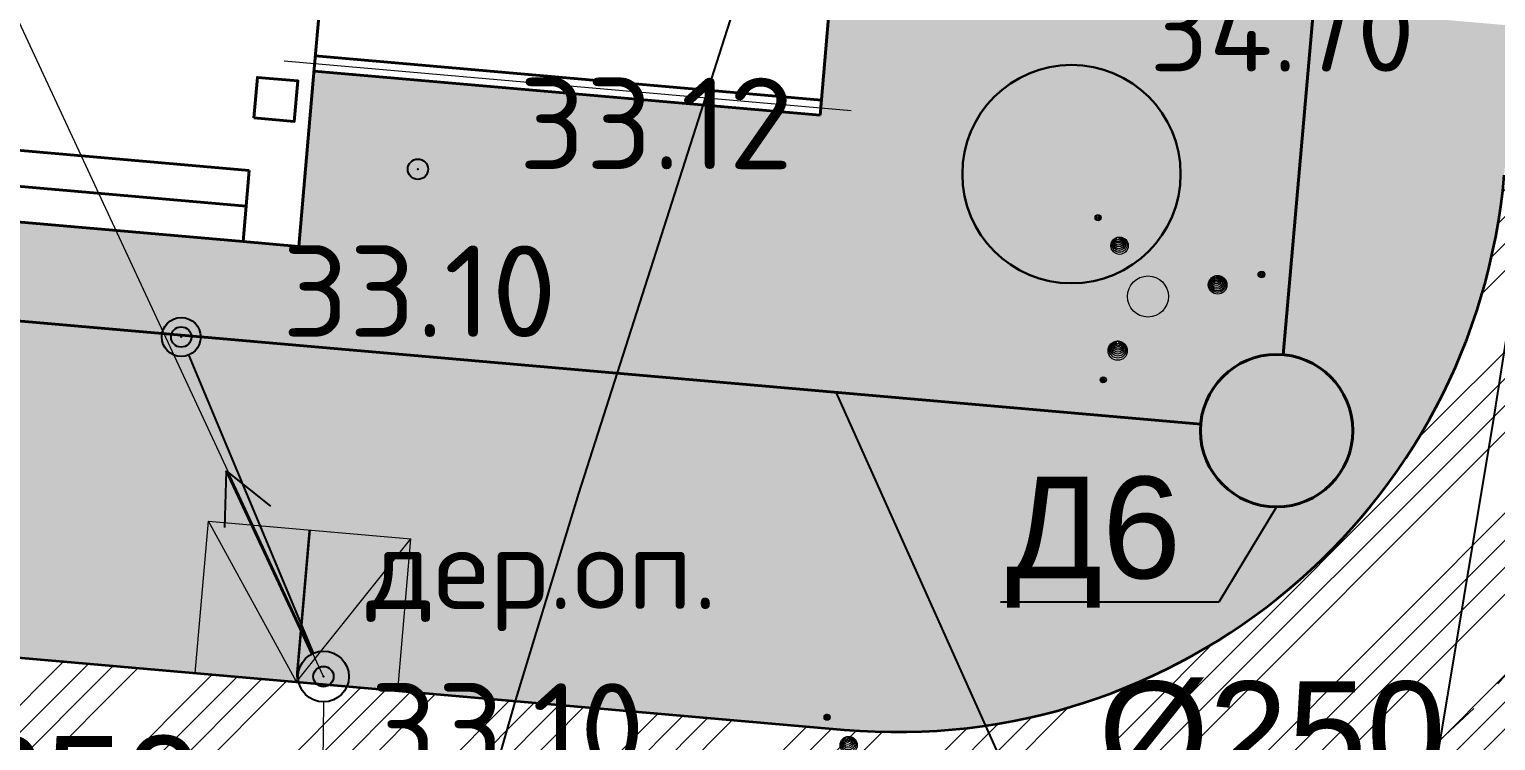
# Model space of a CAD drawing. Extents: x 8328 to 1441992, y -7354 to 642460.
# Drawn here: x 1441907.98 to 1441922.42, y 642240.84 to 642247.84 of the extents above; entities that cross this region are included whole.
import ezdxf
from ezdxf import colors
from ezdxf.entities.mleader import LeaderData, LeaderLine
from ezdxf.math import Vec2, Vec3

# ---------------------------------------------------------------- set-up
doc = ezdxf.new("R2010")
doc.units = 0
doc.header["$MEASUREMENT"] = 0
doc.header["$PDMODE"] = 32
doc.header["$PDSIZE"] = 0.2
doc.linetypes.add('CENTER', pattern=[20, 15, -1.7, 1.6, -1.7])
doc.linetypes.add('CONTI', pattern=[0])
for name, color, linetype, lineweight in [('01 - здание', 1, 'Continuous', 40), ('01-Контур', 1, 'Continuous', 40), ('02-Проезд', 5, 'Continuous', 35), ('10-Газон', 80, 'Continuous', 35), ('11-Штрих-тротуар', 40, 'Continuous', 15), ('19-дренаж', 6, 'Continuous', 40), ('19-канальяК2', 54, 'Continuous', 40), ('19-скважины', 7, 'Continuous', 30)]:
    doc.layers.add(name, color=color, linetype=linetype, lineweight=lineweight)
for name, color, linetype in [('GOR_BDEFAULT', 212, 'CONTI'), ('PI_OTD', 172, 'CONTI'), ('PI_STDEFAULT', 6, 'CONTI')]:
    doc.layers.add(name, color=color, linetype=linetype)
doc.styles.add('2_0-Ариел', font='arial.ttf', dxfattribs={"height": 2})
doc.styles.get("Standard").update_dxf_attribs({"font": 'txt.shx'})
doc.linetypes.add('Дренаж-Д', pattern='A,20,-4,["Д",Standard,S=2,R=0,X=-2,Y=-1],-2.299999999999999', length=26.3)
doc.linetypes.add('Связь', pattern='A,4,-1,2,[133,ltypeshp.shx,S=0.125,R=0,X=-0.125,Y=0],2,-1', length=10)

# ---------------------------------------------------------------- blocks, each defined once
blk = doc.blocks.new('Прокуратура_v1')
at = {"layer": '01 - здание', "ltscale": 100}
for p, q in [((-6.760000000009313, -53.56999999983236), (-6.760000000009313, -52.17999999970198)), ((-1.760000000009313, -52.17999999970198), (-1.760000000009313, -53.47999999974854)), ((-6.760000000009313, -53.32999999960884), (-1.760000000009313, -53.32999999960884)), ((-6.760000000009313, -53.47999999974854), (-1.760000000009313, -53.47999999974854)), ((-6.760000000009313, -53.56999999983236), (-6.760000000009313, -55.20999999972992)), ((-13.20999885979108, -54.50999999977648), (-7.310000000055879, -54.50999999977648)), ((-7.310000000055879, -54.50999999977648), (-7.310000000055879, -55.20999999972992)), ((-13.20999885979108, -54.85999999963678), (-7.310000000055879, -54.85999999963678)), ((-13.20999885979108, -55.20999999972992), (-7.310000000055879, -55.20999999972992)), ((-7.310000000055879, -55.20999999972992), (-6.760000000009313, -55.20999999972992))]:
    blk.add_line(p, q, dxfattribs=at)
at = {"layer": '01 - здание', "lineweight": 15, "ltscale": 100}
blk.add_line((-7.060000000055879, -53.40499999979511), (-1.459999999962747, -53.40499999979511), dxfattribs=at)
at = {"layer": '01 - здание', "ltscale": 100}
blk.add_lwpolyline([(-7.310000000055879, -53.98999999975785), (-7.310000000055879, -53.58999999985099), (-6.90999999991618, -53.58999999985099), (-6.90999999991618, -53.98999999975785), (-7.310000000055879, -53.98999999975785)], dxfattribs=at)
blk = doc.blocks.new('_None')
blk = doc.blocks.new('A$C53CB0419')
at = {"lineweight": 9}
for centre, radius in [((-0.4913729999989301, 0.7742269999998826), 0.029966), ((-0.4923319999998057, 0.7794990000002145), 0.024754), ((-0.4947290000000067, 0.784295999999813), 0.019393), ((-0.4971260000002076, 0.7886090000010882), 0.014478), ((-0.5000019999988581, 0.7943599999998697), 0.008068), ((-0.2793700000001991, 0.4999769999994897), 0.085232), ((-0.2813790000000154, 0.5099050000007992), 0.075138), ((-0.2839519999997719, 0.518486999999368), 0.066179), ((-0.2865279999987251, 0.5270689999997558), 0.057219), ((-0.2891020000006392, 0.5356540000011591), 0.048256), ((-0.2908189999998285, 0.5450909999999567), 0.038735), ((-0.2916769999992539, 0.5553920000002109), 0.028774), ((-0.2933929999999236, 0.5622550000007323), 0.021809), ((-0.2968259999997826, 0.5699800000002142), 0.013361), ((0, 0), 0.201936), ((0.685724000000846, 0.1146810000009282), 0.09179), ((0.6848320000008244, 0.1237959999998566), 0.082873), ((0.6809990000001563, 0.1301839999996446), 0.075587), ((0.6784449999995559, 0.1384880000005069), 0.066901), ((0.6752480000013747, 0.1467950000005658), 0.05801), ((0.6733340000009777, 0.1557360000006156), 0.048927), ((0.6720550000009098, 0.164678000001004), 0.040103), ((0.6707790000000386, 0.1736209999999119), 0.031398), ((0.6695010000003095, 0.1806510000005801), 0.024582), ((0.6669469999997091, 0.1876750000010361), 0.017275), ((0.6637529999989056, 0.193424999999479), 0.010745), ((1.116380999999819, 0.2164630000006582), 0.032863), ((1.121782000000166, 0.2198050000006333), 0.026938), ((1.12629299999935, 0.2252210000006016), 0.019925), ((1.132610000000568, 0.2288289999996778), 0.013858), ((1.135315999999875, 0.2342420000004495), 0.007895), ((-0.2982690000008006, -0.5329120000005787), 0.094941), ((-0.2973910000000615, -0.5220840000001772), 0.084179), ((-0.2954210000007151, -0.5122289999999339), 0.074517), ((-0.2973910000000615, -0.5023769999988872), 0.064526), ((-0.2964059999994788, -0.492523999999321), 0.054821), ((-0.2954210000007151, -0.4826689999990777), 0.0452), ((-0.2944360000001325, -0.4747879999995348), 0.037655), ((-0.2934499999992113, -0.4659200000005513), 0.029377), ((-0.2954210000007151, -0.4590229999994336), 0.022214), ((-0.2993609999994078, -0.4521239999994578), 0.014465), ((-0.4394999999985885, -0.8198649999994813), 0.029599), ((-0.4441559999995662, -0.8249259999993228), 0.022843), ((-0.4482120000011492, -0.8289829999994253), 0.017218), ((-0.4522679999990942, -0.8320249999997031), 0.012175), ((-0.4563230000003387, -0.8350659999996423), 0.007172)]:
    blk.add_circle(centre, radius, dxfattribs=at)
blk = doc.blocks.new('A$C61A74157')
at = {"linetype": 'Continuous'}
for p, q in [((0.223017982829333, 0.1129733567468065), (2.007161845463997, 1.016760210721258)), ((2.007161845463997, 1.016760210721258), (1.448152523058524, 1.013831480056978)), ((2.007161845463997, 1.016760210721258), (1.674099236552137, 0.5677955143983127))]:
    blk.add_line(p, q, dxfattribs=at)

msp = doc.modelspace()

# ---------------------------------------------------------------- hatches: boundary and pattern name
at = {"layer": '10-Газон', "linetype": 'Continuous', "lineweight": 15}
h = msp.add_hatch(dxfattribs=at)
h.set_pattern_fill('CROSS', color=256, scale=2.5, style=0)
h.set_pattern_definition([(0, (0, 0), (0.625, 0.625), [0.3125, -0.9375]), (90, (0.15625, -0.15625), (-0.625, 0.625), [0.3125, -0.9375])])
edge = h.paths.add_edge_path()
edge.add_arc((1441893.814955298, 642336.416228772), 3.499999999808209, 85.01542902805281, 175.0154292211298)
edge.add_line((1441890.328191836, 642336.7203349296), (1441886.270546822, 642290.1969481661))
edge.add_line((1441886.270546822, 642290.1969481661), (1441888.089208138, 642288.0307369553))
edge.add_line((1441888.089208138, 642288.0307369553), (1441884.717974163, 642249.3774734157))
edge.add_line((1441884.717974163, 642249.3774734157), (1441883.79339742, 642238.7766343994))
edge.add_line((1441883.79339742, 642238.7766343994), (1441868.215256256, 642227.5713561988))
edge.add_line((1441868.215256256, 642227.5713561988), (1441887.097888494, 642236.3826636059))
edge.add_line((1441887.097888494, 642236.3826636059), (1441888.204737627, 642249.0733672589))
edge.add_line((1441888.204737627, 642249.0733672589), (1441891.749746548, 642289.7190670616))
edge.add_line((1441891.749746548, 642289.7190670616), (1441889.757310284, 642289.8928420088))
edge.add_line((1441889.757310284, 642289.8928420088), (1441893.81495533, 642336.4162287454))
edge.add_line((1441893.81495533, 642336.4162287454), (1441916.329485089, 642334.4525718663))
edge.add_line((1441916.329485089, 642334.4525718663), (1441894.119061468, 642339.9029922335))
at = {"layer": '11-Штрих-тротуар', "linetype": 'Continuous', "lineweight": 15}
h = msp.add_hatch(dxfattribs=at)
h.set_pattern_fill('ANSI34', color=41, scale=1.5, angle=-6.49e-14, style=0)
h.set_pattern_definition([(44.99999999999993, (0, 0), (-0.7954951288348651, 0.795495128834867), []), (44.99999999999993, (0.2651650425, -3e-16), (-0.7954951288348651, 0.795495128834867), []), (44.99999999999993, (0.5303300865000001, -6e-16), (-0.7954951288348651, 0.795495128834867), []), (44.99999999999993, (0.795495129, -9e-16), (-0.7954951288348651, 0.795495128834867), [])])
edge = h.paths.add_edge_path()
edge.add_arc((1441894.000877291, 642234.7368594429), 5.000004011728355, -2.6747266742110014, 63.071920572278884, ccw=False)
edge.add_arc((1441894.177000815, 642235.8387083015), 4.999999999619183, 265.01542926357536, 344.5120538447398, ccw=False)
edge.add_arc((1441890.249203771, 642219.6964991046), 11.69504719208829, 42.42239386728431, 72.6202091908969, ccw=False)
edge.add_arc((1441894.177000814, 642235.8387083029), 9.50000000123728, 299.6898132805022, 338.1195797135505)
edge.add_arc((1441907.6324739, 642230.4349832851), 5.000000000165367, 87.12740686890652, 158.1195797190973, ccw=False)
edge.add_arc((1441907.732704313, 642232.4324701722), 3.000000000128779, -4.984570734843203, 87.1274068627111, ccw=False)
edge.add_line((1441910.721358711, 642232.1718077537), (1441910.452127241, 642229.0849039303))
edge.add_line((1441910.452127241, 642229.0849039303), (1441925.096580277, 642227.8081912583))
edge.add_line((1441925.096580277, 642227.8081912583), (1441932.065331374, 642307.7091935268))
edge.add_line((1441932.065331374, 642307.7091935268), (1441928.777767258, 642307.9959260507))
edge.add_line((1441928.777767258, 642307.9959260507), (1441917.587881405, 642309.7498055007))
edge.add_line((1441917.587881405, 642309.7498055007), (1441908.621769421, 642310.5318138046))
edge.add_line((1441908.621769421, 642310.5318138046), (1441911.943000134, 642306.02619769))
edge.add_line((1441911.943000134, 642306.02619769), (1441921.606316003, 642305.1833891995))
edge.add_arc((1441921.084991163, 642299.2060804062), 5.99999999987737, -4.984570762002306, 85.01542923578279, ccw=False)
edge.add_line((1441927.062299956, 642298.6847555664), (1441926.567910233, 642293.0162743942))
edge.add_arc((1441923.579255837, 642293.2769368138), 2.99999999978225, 265.01542923780454, 355.0154292444494, ccw=False)
edge.add_line((1441923.318593417, 642290.2882824173), (1441923.248858169, 642290.2943645413))
edge.add_line((1441923.248858169, 642290.2943645413), (1441920.676988968, 642260.8063078271))
edge.add_line((1441920.676988968, 642260.8063078271), (1441920.746724207, 642260.8002257035))
edge.add_arc((1441920.486061786, 642257.8115713054), 3.000000001577856, -4.984570730309997, 85.01542920949959, ccw=False)
edge.add_line((1441923.474716184, 642257.550908887), (1441922.502456727, 642246.4033583357))
edge.add_arc((1441916.525147934, 642246.9246831754), 6.000000000078975, 265.01542926496364, 355.0154292392984, ccw=False)
edge.add_line((1441916.003823096, 642240.9473743818), (1441900.363198429, 642242.3115077048))
edge.add_arc((1441900.884523267, 642248.2888164984), 5.999999999982535, 175.0154292335678, 265.01542926265205, ccw=False)
edge.add_line((1441894.907214473, 642248.8101413387), (1441898.945732868, 642295.1142297836))
edge.add_line((1441898.945732868, 642295.1142297836), (1441894.761627266, 642295.479278178))
edge.add_line((1441894.761627266, 642295.479278178), (1441890.723098318, 642249.1750687268))
edge.add_arc((1441900.884523267, 642248.2888164982), 10.20000000017385, 175.0154292337382, 243.071956913912)
h = msp.add_hatch(dxfattribs=at)
h.set_pattern_fill('HONEY', color=13, scale=2.5, angle=-6.49e-14, style=0)
h.set_pattern_definition([(360, (0, 0), (0.4687500000000004, 0.2706329386826365), [0.3125, -0.625]), (119.9999999999999, (0, 0), (-0.4687499999999996, 0.2706329386826377), [0.3125, -0.625]), (59.99999999999992, (0, 0), (7e-16, 0.5412658773652743), [-0.625, 0.3125])])
edge = h.paths.add_edge_path()
edge.add_line((1441895.251277499, 642252.7550347943), (1441894.907214473, 642248.8101413387))
edge.add_arc((1441900.884523267, 642248.2888164985), 5.999999999887486, 175.0154292346753, 265.0154292647704)
edge.add_line((1441900.363198429, 642242.3115077051), (1441916.003823096, 642240.9473743818))
edge.add_arc((1441916.525147934, 642246.9246831754), 6.00000000007828, 265.0154292649637, 355.0154292392984)
edge.add_line((1441922.502456727, 642246.4033583357), (1441922.630169944, 642247.8676686417))
edge.add_line((1441922.630169944, 642247.8676686417), (1441919.352612303, 642248.1535284276))
edge.add_line((1441919.352612303, 642248.1535284276), (1441917.639117116, 642248.3029748811))
edge.add_line((1441917.639117116, 642248.3029748811), (1441917.624346245, 642248.1336177987))
edge.add_line((1441917.624346245, 642248.1336177987), (1441915.880964514, 642248.2856708765))
edge.add_line((1441915.880964514, 642248.2856708765), (1441915.768010799, 642246.9905873047))
edge.add_line((1441915.768010799, 642246.9905873047), (1441910.786920137, 642247.4250246697))
edge.add_line((1441910.786920137, 642247.4250246697), (1441910.636604809, 642245.7015673008))
edge.add_line((1441910.636604809, 642245.7015673008), (1441904.210998992, 642246.2619914025))
edge.add_arc((1441904.663537963, 642251.4435959685), 5.201328426421777, 174.0386105099813, 265.0086987001906, ccw=False)
edge.add_line((1441899.490337753, 642251.98379684), (1441899.525092742, 642252.382284093))
edge.add_line((1441899.525092742, 642252.382284093), (1441895.251277499, 642252.7550347943))
at = {"layer": '19-скважины', "extrusion": (0, 0, -1)}
msp.add_hatch(color=256, dxfattribs=at).paths.add_polyline_path([(-1441918.737161244, 642246.412696086, -1), (-1441917.748740923, 642246.4126960858, -1)])

# ---------------------------------------------------------------- linework, layer by layer
at = {"color": 8, "linetype": 'Continuous', "lineweight": 9, "elevation": 33.1}
msp.add_lwpolyline([(1441910.879999, 642241.47), (1441873.514771174, 642321.7495934955)], dxfattribs=at)
at = {"color": 7, "linetype": 'Continuous', "elevation": 33.1}
msp.add_lwpolyline([(1441910.783355266, 642241.7005645002), (1441909.554114441, 642244.633183993)], dxfattribs=at)
at = {"color": 7, "linetype": 'Связь', "lineweight": 13, "elevation": 33.1, "flags": 128}
msp.add_lwpolyline([(1441910.879999, 642241.22), (1441910.541189626, 642210.803526344)], dxfattribs=at)
at = {"color": 7, "linetype": 'Continuous'}
msp.add_circle((1441909.48, 642244.81, 33.1), 0.1917207622938433, dxfattribs=at)
at = {"color": 7}
msp.add_circle((1441910.879999, 642241.47, 33.1), 0.25, dxfattribs=at)
at = {"layer": '02-Проезд', "lineweight": 15}
for p, q in [((1441909.618064881, 642241.5043230815), (1441909.74839609, 642242.99865028)), ((1441910.614283013, 642241.4174356085), (1441909.74839609, 642242.9986502798)), ((1441909.74839609, 642242.99865028), (1441911.740832356, 642242.824875334)), ((1441910.614283014, 642241.4174356081), (1441911.740832356, 642242.824875333)), ((1441911.610501146, 642241.3305481358), (1441911.740832356, 642242.8248753343))]:
    msp.add_line(p, q, dxfattribs=at)
at = {"layer": '02-Проезд'}
msp.add_line((1441900.363198429, 642242.3115077048), (1441916.003823096, 642240.9473743816), dxfattribs=at)
msp.add_lwpolyline([(1441910.744614223, 642242.9117628066, 0.025, 0.025, 0), (1441910.65772675, 642241.9155446741, 0.15, 0, 0), (1441910.614283014, 642241.4174356081, 0, 0, 0)], format="xyseb", dxfattribs=at)
msp.add_arc((1441916.525147934, 642246.9246831752), 5.999999999999999, 265.0154292640299, 355.0154292398733, dxfattribs=at)
at = {"layer": '02-Проезд', "linetype": 'CENTER', "lineweight": 15, "ltscale": 0.2}
msp.add_arc((1441916.525147934, 642246.9246831752), 8.099999999999998, 265.0154292640299, 355.0154292398733, dxfattribs=at)
at = {"layer": '19-дренаж', "linetype": 'Дренаж-Д', "ltscale": 0.4}
for p, q in [((1441920.327284029, 642244.6355370865), (1441923.933114157, 642285.9785895752)), ((1441898.177832375, 642245.8145056718), (1441919.514954825, 642243.953539092))]:
    msp.add_line(p, q, dxfattribs=at)
at = {"layer": '19-дренаж', "ltscale": 0.8}
msp.add_circle((1441920.262118424, 642243.8883734873), 0.75, dxfattribs=at)
at = {"layer": '19-скважины', "extrusion": (0, 0, -1)}
msp.add_circle((-1441918.242951083, 642246.412696086), 1.074315633931504, dxfattribs=at)
at = {"layer": 'GOR_BDEFAULT', "color": 212}
for points in [[(1441921.82567402, 642240.5599540005, 5.149999999999998), (1441922.109371922, 642242.2545676733, 5.149999999999998), (1441922.40182532, 642244.0293270965, 5.149999999999998), (1441922.693346244, 642245.8640792737, 5.149999999999998), (1441922.964403346, 642247.7285170029, 5.149999999999998), (1441923.19546528, 642249.5923330837, 5.149999999999998), (1441923.376999489, 642251.4253757267, 5.149999999999998), (1441923.499473418, 642253.197493143, 5.149999999999998), (1441923.583195474, 642254.8889985721, 5.149999999999998), (1441923.618477691, 642256.4797390177, 5.149999999999998), (1441923.635938094, 642257.930185547, 5.149999999999998), (1441923.625577891, 642259.2401827478, 5.149999999999998), (1441923.598172934, 642260.359892071, 5.149999999999998), (1441923.563566605, 642261.2994677209, 5.149999999999998), (1441923.521137254, 642262.0989048667, 5.149999999999998), (1441923.499793372, 642262.828661291, 5.149999999999998), (1441923.488603695, 642263.5485743352, 5.149999999999998), (1441923.516632126, 642264.3191029894, 5.149999999999998), (1441923.582635368, 642265.220237592, 5.149999999999998), (1441923.705678533, 642266.3122817212, 5.149999999999998)], [(1441912.764489445, 642241.2092105673, 3.149999999999998), (1441913.392550238, 642243.2692201886, 3.149999999999998), (1441914.127023267, 642245.5609115663, 3.149999999999998), (1441914.909159074, 642248.003361889, 3.149999999999998)], [(1441912.331329856, 642228.5030945444, 3.149999999999998), (1441912.34717122, 642229.4513049078, 3.149999999999998), (1441912.341265557, 642229.8312590146, 3.149999999999998), (1441912.324894865, 642230.2410540858, 3.149999999999998), (1441912.298059145, 642230.6806901217, 3.149999999999998), (1441912.261224632, 642231.1201707454, 3.149999999999998), (1441912.204547947, 642231.5493417525, 3.149999999999998), (1441912.118496534, 642231.9380513541, 3.149999999999998), (1441912.012913773, 642232.2964537544, 3.149999999999998), (1441911.887955075, 642232.6145501611, 3.149999999999998), (1441911.76315179, 642232.9226477756, 3.149999999999998), (1441911.638348505, 642233.2307453903, 3.149999999999998), (1441911.5233886, 642233.548997209, 3.149999999999998), (1441911.427649219, 642233.917553814, 3.149999999999998), (1441911.371127946, 642234.3367260288, 3.149999999999998), (1441911.353513957, 642234.8265114384, 3.149999999999998), (1441911.384339808, 642235.4170618315, 3.149999999999998), (1441911.482826021, 642236.1586819942, 3.149999999999998), (1441911.658660567, 642237.0715249229, 3.149999999999998), (1441911.921220586, 642238.1957411994, 3.149999999999998), (1441912.290037429, 642239.5616380246, 3.149999999999998), (1441912.764489445, 642241.2092105673, 3.149999999999998)]]:
    msp.add_polyline3d(points, dxfattribs=at)
at = {"layer": 'PI_STDEFAULT', "color": 7}
for p in [(1441911.809999, 642246.4599999998, 33.12), (1441909.48, 642244.81, 33.1), (1441910.879999, 642241.47, 33.1)]:
    msp.add_point(p, dxfattribs=at)

# ---------------------------------------------------------------- block references
at = {"color": 7, "linetype": 'Continuous'}
for p in [(1441918.995802148, 642245.2083416587), (1441916.329039524, 642240.2953570017)]:
    msp.add_blockref('A$C53CB0419', p, dxfattribs=at)
at = {"color": 7, "linetype": 'Continuous', "rotation": 88.17832469533217}
msp.add_blockref('A$C61A74157', (1441910.874612939, 642241.4559334365, 33.1), dxfattribs=at)
at = {"layer": '01-Контур', "rotation": 355.0154292557599}
msp.add_blockref('Прокуратура_v1', (1441922.168096768, 642300.1154110647), dxfattribs=at)

# ---------------------------------------------------------------- texts
at = {"color": 7}
msp.add_text('дер.оп.', height=0.8, dxfattribs=at).set_placement((1441911.303609877, 642242.1340935177))
at = {"layer": '19-скважины'}
msp.add_text('34.70', height=0.8, dxfattribs=at).set_placement((1441919.009539316, 642247.4210014819))
at = {"layer": 'PI_OTD', "color": 7}
for s, p in [('33.12', (1441912.799999, 642246.4599999998)), ('33.10', (1441910.469999, 642244.81)), ('33.10', (1441911.336483069, 642240.503747513))]:
    msp.add_text(s, height=0.9, dxfattribs=at).set_placement(p)

# ---------------------------------------------------------------- leaders
at = {"layer": '19-дренаж', "lineweight": 30}
ml = msp.add_multileader_mtext('Standard', dxfattribs=at)
ml.set_content('%%C250\\PL=22.9', color=256, style='2_0-Ариел')
ml.set_leader_properties()
ml.set_arrow_properties(name='NONE')
ml.build(insert=Vec2(0, 0))
ml.multileader.update_dxf_attribs({"text_left_attachment_type": 6, "text_right_attachment_type": 6, "dogleg_length": 0.36, "arrow_head_size": 0.09})
ctx = ml.context
ctx.base_point, ctx.char_height, ctx.arrow_head_size, ctx.landing_gap_size, ctx.plane_origin = Vec3(1441918.098761908, 642240.2223112409), 1, 0.09, 0.045, Vec3(1441905.25024636, 642250.7915989417)
ctx.left_attachment, ctx.right_attachment, ctx.text_align_type = 6, 6, 1
notes = []
notes.append((ctx, [(1, (1, 1, 0), (1441917.738761907, 642240.2223112409), (1, 0), 0.36, [(0, [(1441915.923512314, 642244.2667750733)], 0, [])])]))
ctx.mtext.insert, ctx.mtext.alignment, ctx.mtext.flow_direction = Vec3(1441920.217772821, 642241.4223112408), 2, 5
ml = msp.add_multileader_mtext('Standard', dxfattribs=at)
ml.set_content('Д6', color=256, style='2_0-Ариел')
ml.set_leader_properties()
ml.set_arrow_properties(name='NONE')
ml.build(insert=Vec2(0, 0))
ml.multileader.update_dxf_attribs({"text_left_attachment_type": 6, "text_right_attachment_type": 6, "dogleg_length": 0.36, "arrow_head_size": 0.09})
ctx = ml.context
ctx.base_point, ctx.char_height, ctx.arrow_head_size, ctx.landing_gap_size, ctx.plane_origin = Vec3(1441917.585872957, 642242.2029185804, 3.649999999999998), 1, 0.09, 0.045, Vec3(1441903.770984006, 642260.4589519218, 3.649999999999998)
ctx.left_attachment, ctx.right_attachment, ctx.text_align_type = 6, 6, 1
notes.append((ctx, [(0, (1, 1, 0), (1441919.694808838, 642242.2029185804, 3.649999999999998), (-1, 0), 0.36, [(0, [(1441920.262118424, 642243.1383734873, 3.649999999999998)], 0, [])])]))
ctx.mtext.insert, ctx.mtext.alignment, ctx.mtext.flow_direction = Vec3(1441918.460340897, 642243.4362064386, 3.649999999999998), 2, 5
at = {"layer": '19-канальяК2', "lineweight": 30}
ml = msp.add_multileader_mtext('Standard', dxfattribs=at)
ml.set_content('%%C250\\PL=12.0', color=256, style='2_0-Ариел')
ml.set_leader_properties()
ml.set_arrow_properties(name='NONE')
ml.build(insert=Vec2(0, 0))
ml.multileader.update_dxf_attribs({"text_left_attachment_type": 6, "text_right_attachment_type": 6, "dogleg_length": 0.36, "arrow_head_size": 0.09})
ctx = ml.context
ctx.base_point, ctx.char_height, ctx.arrow_head_size, ctx.landing_gap_size, ctx.plane_origin = Vec3(1441905.866418819, 642239.6859864881), 1, 0.09, 0.045, Vec3(1441906.56325736, 642247.5034962532)
ctx.left_attachment, ctx.right_attachment, ctx.text_align_type = 6, 6, 1
notes.append((ctx, [(1, (1, 1, 0), (1441905.506418818, 642239.6859864881), (1, 0), 0.36, [(0, [(1441903.717158264, 642237.2008782874)], 0, [])])]))
ctx.mtext.insert, ctx.mtext.alignment, ctx.mtext.flow_direction = Vec3(1441907.98270122, 642240.885986488), 2, 5
for ctx, leaders in notes:
    for number, flags, end, landing, length, lines in leaders:
        leader = LeaderData()
        leader.index, (leader.has_last_leader_line, leader.has_dogleg_vector, leader.attachment_direction) = number, flags
        leader.last_leader_point, leader.dogleg_vector, leader.dogleg_length = Vec3(end), Vec3(landing), length
        for number, points, colour, breaks in lines:
            line = LeaderLine()
            line.index, line.vertices, line.color, line.breaks = number, Vec3.list(points), colors.encode_raw_color(colour), breaks
            leader.lines.append(line)
        ctx.leaders.append(leader)

doc.saveas('drawing.dxf')
